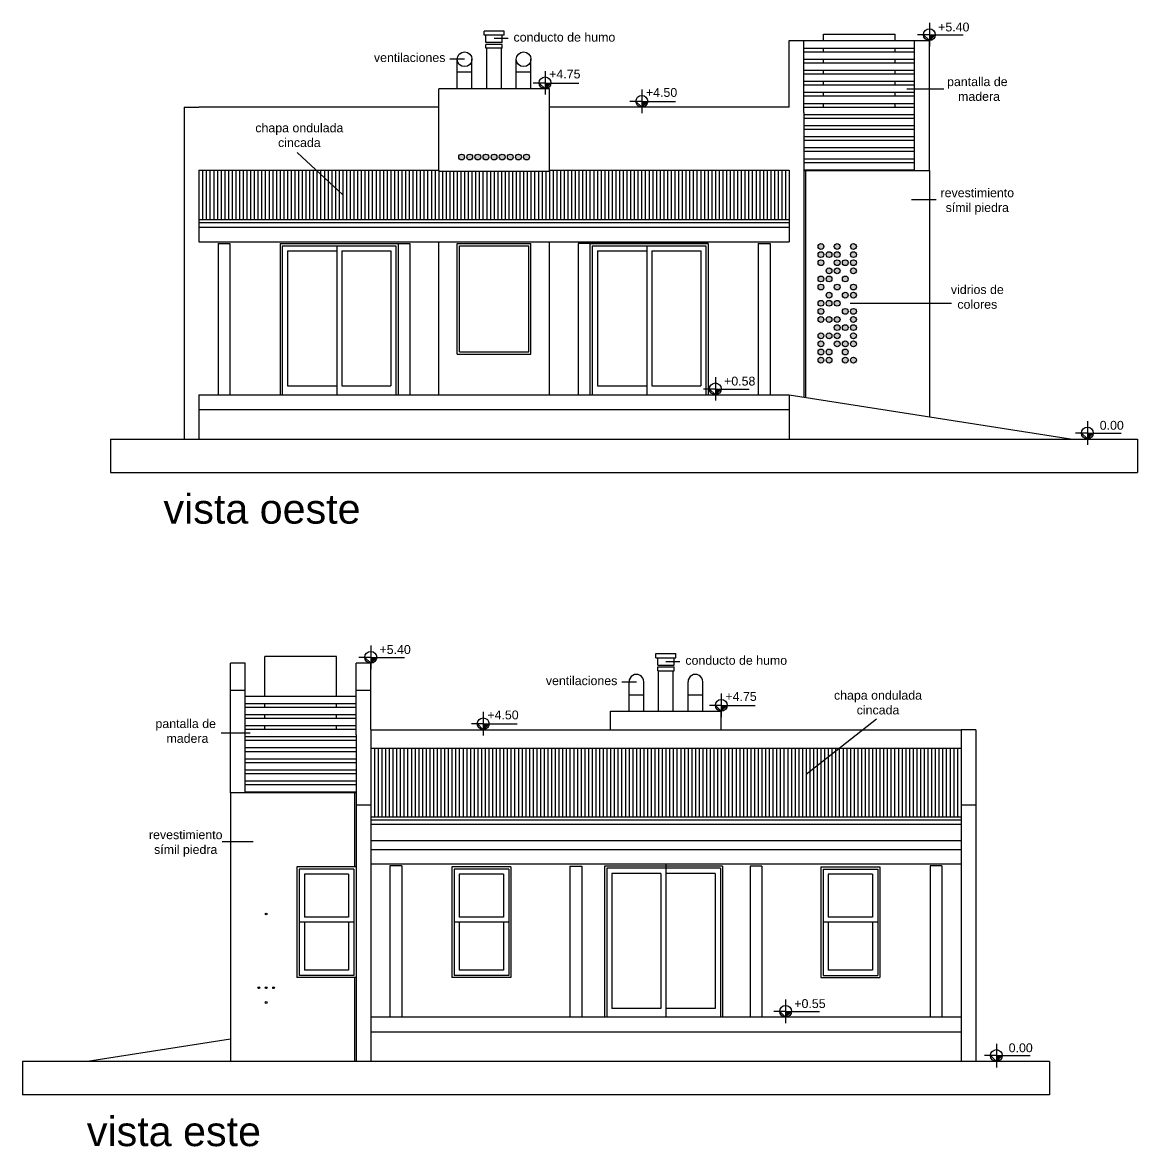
# Model space of a CAD drawing. Header units: millimetres. Extents: x 0 to 6982707, y 6395274 to 12792127.
# Drawn here: x 3491426.3 to 3491441.41, y 6396027.73 to 6396042.96 of the extents above; entities that cross this region are included whole.
import ezdxf

# ---------------------------------------------------------------- set-up
doc = ezdxf.new("R2010")
doc.units = ezdxf.units.MM
doc.header["$LTSCALE"] = 0.01
doc.linetypes.add('DASHED', pattern=[19.05, 12.7, -6.35])
for name, color, linetype in [('auxiliar', 1, 'Continuous'), ('loteo', 4, 'Continuous'), ('mamposteria', 3, 'Continuous')]:
    doc.layers.add(name, color=color, linetype=linetype)
doc.styles.add('ARIAL', font='arial.ttf')

msp = doc.modelspace()

# ---------------------------------------------------------------- hatches: boundary and pattern name
at = {"layer": 'loteo', "ltscale": 0.01}
h = msp.add_hatch(color=160, dxfattribs=at)
h.dxf.hatch_style = 1
h.paths.add_polyline_path([(3491432.293, 6396041.14, 1), (3491432.213, 6396041.14, 1)])
h.paths.add_polyline_path([(3491433.173, 6396041.14, -1), (3491433.093, 6396041.14, -1)])
h.paths.add_polyline_path([(3491432.733, 6396041.14, 1), (3491432.653, 6396041.14, 1)])
h.paths.add_polyline_path([(3491437.163, 6396039.928, 1), (3491437.083, 6396039.928, 1)])
h.paths.add_polyline_path([(3491437.383, 6396039.818, -1), (3491437.303, 6396039.818, -1)])
h.paths.add_polyline_path([(3491437.493, 6396039.708, 1), (3491437.413, 6396039.708, 1)])
h.paths.add_polyline_path([(3491437.273, 6396039.598, 1), (3491437.193, 6396039.598, 1)])
h.paths.add_polyline_path([(3491437.493, 6396039.488, 1), (3491437.413, 6396039.488, 1)])
h.paths.add_polyline_path([(3491437.163, 6396039.378, 1), (3491437.083, 6396039.378, 1)])
h.paths.add_polyline_path([(3491437.603, 6396039.268, 1), (3491437.523, 6396039.268, 1)])
h.paths.add_polyline_path([(3491437.383, 6396039.158, 1), (3491437.303, 6396039.158, 1)])
h.paths.add_polyline_path([(3491437.603, 6396039.048, 1), (3491437.523, 6396039.048, 1)])
h.paths.add_polyline_path([(3491437.163, 6396038.938, 1), (3491437.083, 6396038.938, 1)])
h.paths.add_polyline_path([(3491437.383, 6396038.938, 1), (3491437.303, 6396038.938, 1)])
h.paths.add_polyline_path([(3491437.603, 6396038.828, 1), (3491437.523, 6396038.828, 1)])
h.paths.add_polyline_path([(3491437.383, 6396038.718, 1), (3491437.303, 6396038.718, 1)])
h.paths.add_polyline_path([(3491437.163, 6396038.608, 1), (3491437.083, 6396038.608, 1)])
h.paths.add_polyline_path([(3491437.493, 6396038.498, 1), (3491437.413, 6396038.498, 1)])
h.paths.add_polyline_path([(3491437.273, 6396038.388, 1), (3491437.193, 6396038.388, 1)])
h = msp.add_hatch(color=92, dxfattribs=at)
h.dxf.hatch_style = 1
h.paths.add_polyline_path([(3491432.403, 6396041.14, 1), (3491432.323, 6396041.14, 1)])
h.paths.add_polyline_path([(3491432.543, 6396041.14, 1), (3491432.623, 6396041.14, 1)])
h.paths.add_polyline_path([(3491432.843, 6396041.14, 1), (3491432.763, 6396041.14, 1)])
h.paths.add_polyline_path([(3491432.983, 6396041.14, 1), (3491433.063, 6396041.14, 1)])
h.paths.add_polyline_path([(3491437.523, 6396039.928, 1), (3491437.603, 6396039.928, 1)])
h.paths.add_polyline_path([(3491437.193, 6396039.818, 1), (3491437.273, 6396039.818, 1)])
h.paths.add_polyline_path([(3491437.163, 6396039.708, 1), (3491437.083, 6396039.708, 1)])
h.paths.add_polyline_path([(3491437.303, 6396039.598, 1), (3491437.383, 6396039.598, 1)])
h.paths.add_polyline_path([(3491437.083, 6396039.488, 1), (3491437.163, 6396039.488, 1)])
h.paths.add_polyline_path([(3491437.303, 6396039.378, 1), (3491437.383, 6396039.378, 1)])
h.paths.add_polyline_path([(3491437.193, 6396039.268, 1), (3491437.273, 6396039.268, 1)])
h.paths.add_polyline_path([(3491437.193, 6396039.158, 1), (3491437.273, 6396039.158, 1)])
h.paths.add_polyline_path([(3491437.083, 6396039.048, 1), (3491437.163, 6396039.048, 1)])
h.paths.add_polyline_path([(3491437.523, 6396038.938, 1), (3491437.603, 6396038.938, 1)])
h.paths.add_polyline_path([(3491437.413, 6396038.828, 1), (3491437.493, 6396038.828, 1)])
h.paths.add_polyline_path([(3491437.273, 6396038.718, 1), (3491437.193, 6396038.718, 1)])
h.paths.add_polyline_path([(3491437.413, 6396038.608, 1), (3491437.493, 6396038.608, 1)])
h.paths.add_polyline_path([(3491437.273, 6396038.498, 1), (3491437.193, 6396038.498, 1)])
h.paths.add_polyline_path([(3491437.603, 6396038.388, 1), (3491437.523, 6396038.388, 1)])
h.paths.add_polyline_path([(3491437.163, 6396038.388, 1), (3491437.083, 6396038.388, 1)])
h = msp.add_hatch(color=42, dxfattribs=at)
h.dxf.hatch_style = 1
h.paths.add_polyline_path([(3491432.513, 6396041.14, 1), (3491432.433, 6396041.14, 1)])
h.paths.add_polyline_path([(3491432.953, 6396041.14, 1), (3491432.873, 6396041.14, 1)])
h.paths.add_polyline_path([(3491437.383, 6396039.928, 1), (3491437.303, 6396039.928, 1)])
h.paths.add_polyline_path([(3491437.163, 6396039.818, 1), (3491437.083, 6396039.818, 1)])
h.paths.add_polyline_path([(3491437.603, 6396039.818, 1), (3491437.523, 6396039.818, 1)])
h.paths.add_polyline_path([(3491437.603, 6396039.708, -1), (3491437.523, 6396039.708, -1)])
h.paths.add_polyline_path([(3491437.603, 6396039.598, -1), (3491437.523, 6396039.598, -1)])
h.paths.add_polyline_path([(3491437.383, 6396039.708, 1), (3491437.303, 6396039.708, 1)])
h.paths.add_polyline_path([(3491437.273, 6396039.488, 1), (3491437.193, 6396039.488, 1)])
h.paths.add_polyline_path([(3491437.603, 6396039.378, 1), (3491437.523, 6396039.378, 1)])
h.paths.add_polyline_path([(3491437.493, 6396039.268, 1), (3491437.413, 6396039.268, 1)])
h.paths.add_polyline_path([(3491437.163, 6396039.158, 1), (3491437.083, 6396039.158, 1)])
h.paths.add_polyline_path([(3491437.493, 6396039.048, 1), (3491437.413, 6396039.048, 1)])
h.paths.add_polyline_path([(3491437.273, 6396038.938, 1), (3491437.193, 6396038.938, 1)])
h.paths.add_polyline_path([(3491437.383, 6396038.828, 1), (3491437.303, 6396038.828, 1)])
h.paths.add_polyline_path([(3491437.163, 6396038.718, 1), (3491437.083, 6396038.718, 1)])
h.paths.add_polyline_path([(3491437.603, 6396038.718, 1), (3491437.523, 6396038.718, 1)])
h.paths.add_polyline_path([(3491437.603, 6396038.608, 1), (3491437.523, 6396038.608, 1)])
h.paths.add_polyline_path([(3491437.383, 6396038.608, 1), (3491437.303, 6396038.608, 1)])
h.paths.add_polyline_path([(3491437.163, 6396038.498, 1), (3491437.083, 6396038.498, 1)])
h.paths.add_polyline_path([(3491437.493, 6396038.388, 1), (3491437.413, 6396038.388, 1)])
at = {"layer": 'mamposteria', "ltscale": 0.03}
h = msp.add_hatch(color=251, dxfattribs=at)
h.dxf.hatch_style = 1
h.paths.add_polyline_path([(3491438.673, 6396042.796), (3491438.593, 6396042.796), (3491438.593, 6396042.718)])
h = msp.add_hatch(color=251, dxfattribs=at)
h.dxf.hatch_style = 1
h.paths.add_polyline_path([(3491433.464, 6396042.144), (3491433.384, 6396042.144), (3491433.384, 6396042.066)])
h = msp.add_hatch(color=251, dxfattribs=at)
h.dxf.hatch_style = 1
h.paths.add_polyline_path([(3491434.775, 6396041.894), (3491434.695, 6396041.894), (3491434.695, 6396041.816)])
h = msp.add_hatch(color=251, dxfattribs=at)
h.dxf.hatch_style = 1
h.paths.add_polyline_path([(3491435.772, 6396037.996), (3491435.692, 6396037.996), (3491435.692, 6396037.918)])
h = msp.add_hatch(color=251, dxfattribs=at)
h.dxf.hatch_style = 1
h.paths.add_polyline_path([(3491440.814, 6396037.398), (3491440.734, 6396037.398), (3491440.734, 6396037.319)])
h = msp.add_hatch(color=251, dxfattribs=at)
h.dxf.hatch_style = 1
h.paths.add_polyline_path([(3491431.022, 6396034.358), (3491431.022, 6396034.28), (3491431.102, 6396034.358)])
h = msp.add_hatch(color=251, dxfattribs=at)
h.dxf.hatch_style = 1
h.paths.add_polyline_path([(3491435.772, 6396033.706), (3491435.772, 6396033.628), (3491435.852, 6396033.706)])
h = msp.add_hatch(color=251, dxfattribs=at)
h.dxf.hatch_style = 1
h.paths.add_polyline_path([(3491432.546, 6396033.456), (3491432.546, 6396033.378), (3491432.626, 6396033.456)])
h = msp.add_hatch(color=251, dxfattribs=at)
h.dxf.hatch_style = 1
h.paths.add_polyline_path([(3491436.644, 6396029.558), (3491436.644, 6396029.48), (3491436.724, 6396029.558)])
h = msp.add_hatch(color=251, dxfattribs=at)
h.dxf.hatch_style = 1
h.paths.add_polyline_path([(3491439.5, 6396028.96), (3491439.5, 6396028.881), (3491439.58, 6396028.96)])

# ---------------------------------------------------------------- linework, layer by layer
at = {"layer": 'auxiliar', "linetype": 'DASHED'}
for p, q in [((3491436.893, 6396042.018), (3491438.393, 6396042.018)), ((3491430.822, 6396033.58), (3491429.322, 6396033.58))]:
    msp.add_line(p, q, dxfattribs=at)
at = {"layer": 'loteo', "ltscale": 0.01}
for p, q in [((3491432.828, 6396042.847), (3491432.558, 6396042.847)), ((3491432.558, 6396042.791), (3491432.558, 6396042.847)), ((3491432.828, 6396042.791), (3491432.558, 6396042.791)), ((3491432.803, 6396042.791), (3491432.583, 6396042.791)), ((3491432.583, 6396042.691), (3491432.583, 6396042.791)), ((3491432.803, 6396042.691), (3491432.803, 6396042.791)), ((3491432.828, 6396042.791), (3491432.828, 6396042.847)), ((3491437.158, 6396042.808), (3491438.128, 6396042.808)), ((3491437.158, 6396042.718), (3491437.158, 6396042.808)), ((3491438.128, 6396042.718), (3491438.128, 6396042.808)), ((3491432.803, 6396042.691), (3491432.583, 6396042.691)), ((3491432.803, 6396042.666), (3491432.583, 6396042.666)), ((3491432.583, 6396042.616), (3491432.583, 6396042.666)), ((3491432.803, 6396042.616), (3491432.803, 6396042.666)), ((3491436.693, 6396041.816), (3491436.693, 6396042.718)), ((3491436.693, 6396042.718), (3491436.893, 6396042.718)), ((3491436.893, 6396041.746), (3491436.893, 6396042.718)), ((3491436.893, 6396041.746), (3491436.893, 6396042.718)), ((3491436.893, 6396042.718), (3491438.393, 6396042.718)), ((3491436.893, 6396042.718), (3491438.393, 6396042.718)), ((3491438.393, 6396040.958), (3491438.393, 6396042.718)), ((3491438.393, 6396042.718), (3491438.593, 6396042.718)), ((3491438.593, 6396040.958), (3491438.593, 6396042.718)), ((3491432.803, 6396042.616), (3491432.583, 6396042.616)), ((3491432.593, 6396042.066), (3491432.593, 6396042.616)), ((3491432.793, 6396042.066), (3491432.793, 6396042.616)), ((3491432.793, 6396042.066), (3491432.793, 6396042.616)), ((3491436.893, 6396042.618), (3491438.393, 6396042.618)), ((3491436.893, 6396042.618), (3491438.393, 6396042.618)), ((3491436.893, 6396042.568), (3491438.393, 6396042.568)), ((3491436.893, 6396042.568), (3491438.393, 6396042.568)), ((3491437.158, 6396042.568), (3491437.158, 6396042.618)), ((3491438.128, 6396042.568), (3491438.128, 6396042.618)), ((3491432.193, 6396042.066), (3491432.193, 6396042.466)), ((3491432.393, 6396042.066), (3491432.393, 6396042.466)), ((3491432.993, 6396042.066), (3491432.993, 6396042.466)), ((3491433.193, 6396042.066), (3491433.193, 6396042.466)), ((3491436.893, 6396042.468), (3491438.393, 6396042.468)), ((3491436.893, 6396042.468), (3491438.393, 6396042.468)), ((3491436.893, 6396042.418), (3491438.393, 6396042.418)), ((3491436.893, 6396042.418), (3491438.393, 6396042.418)), ((3491437.158, 6396042.418), (3491437.158, 6396042.468)), ((3491438.128, 6396042.418), (3491438.128, 6396042.468)), ((3491432.393, 6396042.29), (3491432.193, 6396042.29)), ((3491433.193, 6396042.29), (3491432.993, 6396042.29)), ((3491436.893, 6396042.318), (3491438.393, 6396042.318)), ((3491436.893, 6396042.318), (3491438.393, 6396042.318)), ((3491436.893, 6396042.268), (3491438.393, 6396042.268)), ((3491436.893, 6396042.268), (3491438.393, 6396042.268)), ((3491437.158, 6396042.268), (3491437.158, 6396042.318)), ((3491438.128, 6396042.268), (3491438.128, 6396042.318)), ((3491433.443, 6396042.066), (3491431.943, 6396042.066)), ((3491431.943, 6396040.947), (3491431.943, 6396042.066)), ((3491433.443, 6396040.947), (3491433.443, 6396042.066)), ((3491436.893, 6396042.168), (3491438.393, 6396042.168)), ((3491436.893, 6396042.118), (3491438.393, 6396042.118)), ((3491436.893, 6396042.118), (3491438.393, 6396042.118)), ((3491437.158, 6396042.118), (3491437.158, 6396042.168)), ((3491438.128, 6396042.118), (3491438.128, 6396042.168)), ((3491436.893, 6396042.018), (3491438.393, 6396042.018)), ((3491436.893, 6396041.968), (3491438.393, 6396041.968)), ((3491436.893, 6396041.968), (3491438.393, 6396041.968)), ((3491436.893, 6396041.868), (3491438.393, 6396041.868)), ((3491437.158, 6396041.968), (3491437.158, 6396042.018)), ((3491437.158, 6396041.818), (3491437.158, 6396041.868)), ((3491438.128, 6396041.968), (3491438.128, 6396042.018)), ((3491438.128, 6396041.818), (3491438.128, 6396041.868)), ((3491428.493, 6396041.816), (3491428.493, 6396037.318)), ((3491428.493, 6396041.816), (3491428.693, 6396041.816)), ((3491431.943, 6396041.816), (3491428.693, 6396041.816)), ((3491436.693, 6396041.816), (3491433.443, 6396041.816)), ((3491436.893, 6396041.818), (3491438.393, 6396041.818)), ((3491436.893, 6396041.818), (3491438.393, 6396041.818)), ((3491436.893, 6396041.746), (3491436.893, 6396037.884)), ((3491436.893, 6396041.718), (3491438.393, 6396041.718)), ((3491436.893, 6396041.668), (3491438.393, 6396041.668)), ((3491436.893, 6396041.668), (3491438.393, 6396041.668)), ((3491436.893, 6396041.568), (3491438.393, 6396041.568)), ((3491436.893, 6396041.518), (3491438.393, 6396041.518)), ((3491436.893, 6396041.518), (3491438.393, 6396041.518)), ((3491436.893, 6396041.418), (3491438.393, 6396041.418)), ((3491436.893, 6396041.368), (3491438.393, 6396041.368)), ((3491436.893, 6396041.368), (3491438.393, 6396041.368)), ((3491436.893, 6396041.268), (3491438.393, 6396041.268)), ((3491436.893, 6396041.218), (3491438.393, 6396041.218)), ((3491436.893, 6396041.218), (3491438.393, 6396041.218)), ((3491436.893, 6396041.118), (3491438.393, 6396041.118)), ((3491428.693, 6396040.961), (3491428.693, 6396039.992)), ((3491428.693, 6396040.961), (3491431.943, 6396040.961)), ((3491428.743, 6396040.961), (3491428.743, 6396040.292)), ((3491428.793, 6396040.961), (3491428.793, 6396040.292)), ((3491428.843, 6396040.961), (3491428.843, 6396040.292)), ((3491428.893, 6396040.961), (3491428.893, 6396040.292)), ((3491428.943, 6396040.961), (3491428.943, 6396040.292)), ((3491428.993, 6396040.961), (3491428.993, 6396040.292)), ((3491429.043, 6396040.961), (3491429.043, 6396040.292)), ((3491429.093, 6396040.961), (3491429.093, 6396040.292)), ((3491429.143, 6396040.961), (3491429.143, 6396040.292)), ((3491429.193, 6396040.961), (3491429.193, 6396040.292)), ((3491429.243, 6396040.961), (3491429.243, 6396040.292)), ((3491429.293, 6396040.961), (3491429.293, 6396040.292)), ((3491429.343, 6396040.961), (3491429.343, 6396040.292)), ((3491429.393, 6396040.961), (3491429.393, 6396040.292)), ((3491429.443, 6396040.961), (3491429.443, 6396040.292)), ((3491429.493, 6396040.961), (3491429.493, 6396040.292)), ((3491429.543, 6396040.961), (3491429.543, 6396040.292)), ((3491429.593, 6396040.961), (3491429.593, 6396040.292)), ((3491429.643, 6396040.961), (3491429.643, 6396040.292)), ((3491429.693, 6396040.961), (3491429.693, 6396040.292)), ((3491429.743, 6396040.961), (3491429.743, 6396040.292)), ((3491429.793, 6396040.961), (3491429.793, 6396040.292)), ((3491429.843, 6396040.961), (3491429.843, 6396040.292)), ((3491429.893, 6396040.961), (3491429.893, 6396040.292)), ((3491429.943, 6396040.961), (3491429.943, 6396040.292)), ((3491429.993, 6396040.961), (3491429.993, 6396040.292)), ((3491430.043, 6396040.961), (3491430.043, 6396040.292)), ((3491430.093, 6396040.961), (3491430.093, 6396040.292)), ((3491430.143, 6396040.961), (3491430.143, 6396040.292)), ((3491430.193, 6396040.961), (3491430.193, 6396040.292)), ((3491430.243, 6396040.961), (3491430.243, 6396040.292)), ((3491430.293, 6396040.961), (3491430.293, 6396040.292)), ((3491430.343, 6396040.961), (3491430.343, 6396040.292)), ((3491430.393, 6396040.961), (3491430.393, 6396040.292)), ((3491430.443, 6396040.961), (3491430.443, 6396040.292)), ((3491430.493, 6396040.961), (3491430.493, 6396040.292)), ((3491430.543, 6396040.961), (3491430.543, 6396040.292)), ((3491430.593, 6396040.961), (3491430.593, 6396040.292)), ((3491430.643, 6396040.961), (3491430.643, 6396040.292)), ((3491430.693, 6396040.961), (3491430.693, 6396040.292)), ((3491430.743, 6396040.961), (3491430.743, 6396040.292)), ((3491430.793, 6396040.961), (3491430.793, 6396040.292)), ((3491430.843, 6396040.961), (3491430.843, 6396040.292)), ((3491430.893, 6396040.961), (3491430.893, 6396040.292)), ((3491430.943, 6396040.961), (3491430.943, 6396040.292)), ((3491430.993, 6396040.961), (3491430.993, 6396040.292)), ((3491431.043, 6396040.961), (3491431.043, 6396040.292)), ((3491431.093, 6396040.961), (3491431.093, 6396040.292)), ((3491431.143, 6396040.961), (3491431.143, 6396040.292)), ((3491431.193, 6396040.961), (3491431.193, 6396040.292)), ((3491431.243, 6396040.961), (3491431.243, 6396040.292)), ((3491431.293, 6396040.961), (3491431.293, 6396040.292)), ((3491431.343, 6396040.961), (3491431.343, 6396040.292)), ((3491431.393, 6396040.961), (3491431.393, 6396040.292)), ((3491431.443, 6396040.961), (3491431.443, 6396040.292)), ((3491431.493, 6396040.961), (3491431.493, 6396040.292)), ((3491431.543, 6396040.961), (3491431.543, 6396040.292)), ((3491431.593, 6396040.961), (3491431.593, 6396040.292)), ((3491431.643, 6396040.961), (3491431.643, 6396040.292)), ((3491431.693, 6396040.961), (3491431.693, 6396040.292)), ((3491431.743, 6396040.961), (3491431.743, 6396040.292)), ((3491431.793, 6396040.961), (3491431.793, 6396040.292)), ((3491431.843, 6396040.961), (3491431.843, 6396040.292)), ((3491431.893, 6396040.961), (3491431.893, 6396040.292)), ((3491431.943, 6396040.961), (3491431.943, 6396040.292)), ((3491433.443, 6396040.961), (3491436.693, 6396040.961)), ((3491433.443, 6396040.961), (3491433.443, 6396040.292)), ((3491433.493, 6396040.961), (3491433.493, 6396040.292)), ((3491433.543, 6396040.961), (3491433.543, 6396040.292)), ((3491433.593, 6396040.961), (3491433.593, 6396040.292)), ((3491433.643, 6396040.961), (3491433.643, 6396040.292)), ((3491433.693, 6396040.961), (3491433.693, 6396040.292)), ((3491433.743, 6396040.961), (3491433.743, 6396040.292)), ((3491433.793, 6396040.961), (3491433.793, 6396040.292)), ((3491433.843, 6396040.961), (3491433.843, 6396040.292)), ((3491433.893, 6396040.961), (3491433.893, 6396040.292)), ((3491433.943, 6396040.961), (3491433.943, 6396040.292)), ((3491433.993, 6396040.961), (3491433.993, 6396040.292)), ((3491434.043, 6396040.961), (3491434.043, 6396040.292)), ((3491434.093, 6396040.961), (3491434.093, 6396040.292)), ((3491434.143, 6396040.961), (3491434.143, 6396040.292)), ((3491434.193, 6396040.961), (3491434.193, 6396040.292)), ((3491434.243, 6396040.961), (3491434.243, 6396040.292)), ((3491434.293, 6396040.961), (3491434.293, 6396040.292)), ((3491434.343, 6396040.961), (3491434.343, 6396040.292)), ((3491434.393, 6396040.961), (3491434.393, 6396040.292)), ((3491434.443, 6396040.961), (3491434.443, 6396040.292)), ((3491434.493, 6396040.961), (3491434.493, 6396040.292)), ((3491434.543, 6396040.961), (3491434.543, 6396040.292)), ((3491434.593, 6396040.961), (3491434.593, 6396040.292)), ((3491434.643, 6396040.961), (3491434.643, 6396040.292)), ((3491434.693, 6396040.961), (3491434.693, 6396040.292)), ((3491434.743, 6396040.961), (3491434.743, 6396040.292)), ((3491434.793, 6396040.961), (3491434.793, 6396040.292)), ((3491434.843, 6396040.961), (3491434.843, 6396040.292)), ((3491434.893, 6396040.961), (3491434.893, 6396040.292)), ((3491434.943, 6396040.961), (3491434.943, 6396040.292)), ((3491434.993, 6396040.961), (3491434.993, 6396040.292)), ((3491435.043, 6396040.961), (3491435.043, 6396040.292)), ((3491435.093, 6396040.961), (3491435.093, 6396040.292)), ((3491435.143, 6396040.961), (3491435.143, 6396040.292)), ((3491435.193, 6396040.961), (3491435.193, 6396040.292)), ((3491435.243, 6396040.961), (3491435.243, 6396040.292)), ((3491435.293, 6396040.961), (3491435.293, 6396040.292)), ((3491435.343, 6396040.961), (3491435.343, 6396040.292)), ((3491435.393, 6396040.961), (3491435.393, 6396040.292)), ((3491435.443, 6396040.961), (3491435.443, 6396040.292)), ((3491435.493, 6396040.961), (3491435.493, 6396040.292)), ((3491435.543, 6396040.961), (3491435.543, 6396040.292)), ((3491435.593, 6396040.961), (3491435.593, 6396040.292)), ((3491435.643, 6396040.961), (3491435.643, 6396040.292)), ((3491435.693, 6396040.961), (3491435.693, 6396040.292)), ((3491435.743, 6396040.961), (3491435.743, 6396040.292)), ((3491435.793, 6396040.961), (3491435.793, 6396040.292)), ((3491435.843, 6396040.961), (3491435.843, 6396040.292)), ((3491435.893, 6396040.961), (3491435.893, 6396040.292)), ((3491435.943, 6396040.961), (3491435.943, 6396040.292)), ((3491435.993, 6396040.961), (3491435.993, 6396040.292)), ((3491436.043, 6396040.961), (3491436.043, 6396040.292)), ((3491436.093, 6396040.961), (3491436.093, 6396040.292)), ((3491436.143, 6396040.961), (3491436.143, 6396040.292)), ((3491436.193, 6396040.961), (3491436.193, 6396040.292)), ((3491436.243, 6396040.961), (3491436.243, 6396040.292)), ((3491436.293, 6396040.961), (3491436.293, 6396040.292)), ((3491436.343, 6396040.961), (3491436.343, 6396040.292)), ((3491436.393, 6396040.961), (3491436.393, 6396040.292)), ((3491436.443, 6396040.961), (3491436.443, 6396040.292)), ((3491436.493, 6396040.961), (3491436.493, 6396040.292)), ((3491436.543, 6396040.961), (3491436.543, 6396040.292)), ((3491436.593, 6396040.961), (3491436.593, 6396040.292)), ((3491436.643, 6396040.961), (3491436.643, 6396040.292)), ((3491436.693, 6396040.961), (3491436.693, 6396039.992)), ((3491436.693, 6396040.961), (3491436.693, 6396040.292)), ((3491436.893, 6396041.068), (3491438.393, 6396041.068)), ((3491436.893, 6396041.068), (3491438.393, 6396041.068)), ((3491436.893, 6396040.968), (3491438.393, 6396040.968)), ((3491436.893, 6396040.958), (3491438.593, 6396040.958)), ((3491436.913, 6396040.968), (3491436.913, 6396037.884)), ((3491438.593, 6396040.958), (3491438.593, 6396037.621)), ((3491431.943, 6396040.947), (3491433.443, 6396040.947)), ((3491431.993, 6396040.947), (3491431.993, 6396040.292)), ((3491432.043, 6396040.947), (3491432.043, 6396040.292)), ((3491432.093, 6396040.947), (3491432.093, 6396040.292)), ((3491432.143, 6396040.947), (3491432.143, 6396040.292)), ((3491432.193, 6396040.947), (3491432.193, 6396040.292)), ((3491432.243, 6396040.947), (3491432.243, 6396040.292)), ((3491432.293, 6396040.947), (3491432.293, 6396040.292)), ((3491432.343, 6396040.947), (3491432.343, 6396040.292)), ((3491432.393, 6396040.947), (3491432.393, 6396040.292)), ((3491432.443, 6396040.947), (3491432.443, 6396040.292)), ((3491432.493, 6396040.947), (3491432.493, 6396040.292)), ((3491432.543, 6396040.947), (3491432.543, 6396040.292)), ((3491432.593, 6396040.947), (3491432.593, 6396040.292)), ((3491432.643, 6396040.947), (3491432.643, 6396040.292)), ((3491432.693, 6396040.947), (3491432.693, 6396040.292)), ((3491432.743, 6396040.947), (3491432.743, 6396040.292)), ((3491432.793, 6396040.947), (3491432.793, 6396040.292)), ((3491432.843, 6396040.947), (3491432.843, 6396040.292)), ((3491432.893, 6396040.947), (3491432.893, 6396040.292)), ((3491432.943, 6396040.947), (3491432.943, 6396040.292)), ((3491432.993, 6396040.947), (3491432.993, 6396040.292)), ((3491433.043, 6396040.947), (3491433.043, 6396040.292)), ((3491433.093, 6396040.947), (3491433.093, 6396040.292)), ((3491433.143, 6396040.947), (3491433.143, 6396040.292)), ((3491433.193, 6396040.947), (3491433.193, 6396040.292)), ((3491433.243, 6396040.947), (3491433.243, 6396040.292)), ((3491433.293, 6396040.947), (3491433.293, 6396040.292)), ((3491433.343, 6396040.947), (3491433.343, 6396040.292)), ((3491433.393, 6396040.947), (3491433.393, 6396040.292)), ((3491428.693, 6396040.292), (3491436.693, 6396040.292)), ((3491428.693, 6396040.252), (3491436.693, 6396040.252)), ((3491428.693, 6396040.192), (3491436.693, 6396040.192)), ((3491428.693, 6396039.992), (3491436.693, 6396039.992)), ((3491428.953, 6396039.969), (3491428.953, 6396037.918)), ((3491428.953, 6396039.969), (3491429.113, 6396039.969)), ((3491429.113, 6396039.969), (3491429.113, 6396037.918)), ((3491429.793, 6396039.968), (3491429.793, 6396037.918)), ((3491429.793, 6396039.968), (3491431.393, 6396039.968)), ((3491429.823, 6396039.938), (3491429.823, 6396037.918)), ((3491429.823, 6396039.938), (3491431.363, 6396039.938)), ((3491430.562, 6396039.938), (3491430.562, 6396037.918)), ((3491431.363, 6396039.938), (3491431.363, 6396037.918)), ((3491431.393, 6396039.968), (3491431.393, 6396037.918)), ((3491431.393, 6396039.968), (3491431.393, 6396037.918)), ((3491431.393, 6396039.968), (3491431.553, 6396039.968)), ((3491431.553, 6396039.968), (3491431.553, 6396037.918)), ((3491431.943, 6396037.918), (3491431.943, 6396039.992)), ((3491432.193, 6396038.468), (3491432.193, 6396039.968)), ((3491432.193, 6396039.968), (3491433.193, 6396039.968)), ((3491432.223, 6396038.498), (3491432.223, 6396039.938)), ((3491432.223, 6396039.938), (3491433.163, 6396039.938)), ((3491433.163, 6396038.498), (3491433.163, 6396039.938)), ((3491433.193, 6396038.468), (3491433.193, 6396039.968)), ((3491433.443, 6396037.918), (3491433.443, 6396039.992)), ((3491433.833, 6396039.968), (3491433.833, 6396037.918)), ((3491433.993, 6396039.968), (3491433.833, 6396039.968)), ((3491433.993, 6396039.968), (3491433.993, 6396037.918)), ((3491433.993, 6396039.968), (3491433.993, 6396037.918)), ((3491435.593, 6396039.968), (3491433.993, 6396039.968)), ((3491433.993, 6396039.968), (3491433.993, 6396037.918)), ((3491433.993, 6396039.968), (3491435.593, 6396039.968)), ((3491434.023, 6396039.938), (3491434.023, 6396037.918)), ((3491434.023, 6396039.938), (3491435.563, 6396039.938)), ((3491434.762, 6396039.938), (3491434.762, 6396037.918)), ((3491435.563, 6396039.938), (3491435.563, 6396037.918)), ((3491435.593, 6396039.968), (3491435.593, 6396037.918)), ((3491435.593, 6396039.968), (3491435.593, 6396037.918)), ((3491435.593, 6396039.968), (3491435.593, 6396037.918)), ((3491436.273, 6396039.969), (3491436.273, 6396037.918)), ((3491436.273, 6396039.969), (3491436.433, 6396039.969)), ((3491436.433, 6396039.969), (3491436.433, 6396037.918)), ((3491429.893, 6396039.868), (3491429.893, 6396038.038)), ((3491429.893, 6396039.868), (3491430.562, 6396039.868)), ((3491430.632, 6396039.868), (3491431.293, 6396039.868)), ((3491430.632, 6396039.868), (3491430.632, 6396038.038)), ((3491431.293, 6396039.868), (3491431.293, 6396038.038)), ((3491434.093, 6396039.868), (3491434.093, 6396038.038)), ((3491434.093, 6396039.868), (3491434.762, 6396039.868)), ((3491434.832, 6396039.868), (3491435.493, 6396039.868)), ((3491434.832, 6396039.868), (3491434.832, 6396038.038)), ((3491435.493, 6396039.868), (3491435.493, 6396038.038)), ((3491432.193, 6396038.468), (3491433.193, 6396038.468)), ((3491432.223, 6396038.498), (3491433.163, 6396038.498)), ((3491428.693, 6396037.918), (3491428.693, 6396037.318)), ((3491428.693, 6396037.918), (3491436.693, 6396037.918)), ((3491429.893, 6396038.038), (3491430.562, 6396038.038)), ((3491430.632, 6396038.038), (3491431.293, 6396038.038)), ((3491434.093, 6396038.038), (3491434.762, 6396038.038)), ((3491434.832, 6396038.038), (3491435.493, 6396038.038)), ((3491436.693, 6396037.918), (3491436.693, 6396037.318)), ((3491436.693, 6396037.918), (3491440.533, 6396037.318)), ((3491428.693, 6396037.718), (3491436.693, 6396037.718)), ((3491436.693, 6396037.318), (3491440.293, 6396037.318)), ((3491434.887, 6396034.409), (3491435.157, 6396034.409)), ((3491434.887, 6396034.353), (3491434.887, 6396034.409)), ((3491435.157, 6396034.353), (3491435.157, 6396034.409)), ((3491429.122, 6396032.52), (3491429.122, 6396034.28)), ((3491429.322, 6396034.28), (3491429.122, 6396034.28)), ((3491429.322, 6396032.52), (3491429.322, 6396034.28)), ((3491430.557, 6396034.37), (3491429.587, 6396034.37)), ((3491429.587, 6396033.83), (3491429.587, 6396034.37)), ((3491430.557, 6396033.83), (3491430.557, 6396034.37)), ((3491430.822, 6396033.308), (3491430.822, 6396034.28)), ((3491430.822, 6396033.308), (3491430.822, 6396034.28)), ((3491431.022, 6396034.28), (3491430.822, 6396034.28)), ((3491431.022, 6396033.378), (3491431.022, 6396034.28)), ((3491434.887, 6396034.353), (3491435.157, 6396034.353)), ((3491434.912, 6396034.353), (3491435.132, 6396034.353)), ((3491434.912, 6396034.253), (3491434.912, 6396034.353)), ((3491434.912, 6396034.253), (3491435.132, 6396034.253)), ((3491435.132, 6396034.253), (3491435.132, 6396034.353)), ((3491434.912, 6396034.228), (3491435.132, 6396034.228)), ((3491434.912, 6396034.178), (3491434.912, 6396034.228)), ((3491434.912, 6396034.178), (3491435.132, 6396034.178)), ((3491434.922, 6396033.628), (3491434.922, 6396034.178)), ((3491434.922, 6396033.628), (3491434.922, 6396034.178)), ((3491435.122, 6396033.628), (3491435.122, 6396034.178)), ((3491435.132, 6396034.178), (3491435.132, 6396034.228)), ((3491434.522, 6396033.628), (3491434.522, 6396034.028)), ((3491434.722, 6396033.628), (3491434.722, 6396034.028)), ((3491435.322, 6396033.628), (3491435.322, 6396034.028)), ((3491435.522, 6396033.628), (3491435.522, 6396034.028)), ((3491429.122, 6396033.914), (3491429.322, 6396033.914)), ((3491430.822, 6396033.83), (3491429.322, 6396033.83)), ((3491430.822, 6396033.83), (3491429.322, 6396033.83)), ((3491430.822, 6396033.914), (3491431.022, 6396033.914)), ((3491434.522, 6396033.852), (3491434.722, 6396033.852)), ((3491435.322, 6396033.852), (3491435.522, 6396033.852)), ((3491430.822, 6396033.73), (3491429.322, 6396033.73)), ((3491430.822, 6396033.68), (3491429.322, 6396033.68)), ((3491430.822, 6396033.68), (3491429.322, 6396033.68)), ((3491429.587, 6396033.68), (3491429.587, 6396033.73)), ((3491430.557, 6396033.68), (3491430.557, 6396033.73)), ((3491430.822, 6396033.58), (3491429.322, 6396033.58)), ((3491430.822, 6396033.53), (3491429.322, 6396033.53)), ((3491430.822, 6396033.53), (3491429.322, 6396033.53)), ((3491430.557, 6396033.58), (3491429.587, 6396033.58)), ((3491429.587, 6396033.53), (3491429.587, 6396033.58)), ((3491430.557, 6396033.53), (3491430.557, 6396033.58)), ((3491434.272, 6396033.628), (3491435.772, 6396033.628)), ((3491434.272, 6396033.378), (3491434.272, 6396033.628)), ((3491435.772, 6396033.378), (3491435.772, 6396033.628)), ((3491430.822, 6396033.43), (3491429.322, 6396033.43)), ((3491430.822, 6396033.38), (3491429.322, 6396033.38)), ((3491430.822, 6396033.38), (3491429.322, 6396033.38)), ((3491429.587, 6396033.38), (3491429.587, 6396033.43)), ((3491430.557, 6396033.38), (3491430.557, 6396033.43)), ((3491431.022, 6396033.378), (3491439.022, 6396033.378)), ((3491431.022, 6396033.378), (3491431.022, 6396029.48)), ((3491439.222, 6396033.378), (3491439.022, 6396033.378)), ((3491439.022, 6396033.378), (3491439.022, 6396028.88)), ((3491439.222, 6396033.378), (3491439.222, 6396028.88)), ((3491430.822, 6396033.28), (3491429.322, 6396033.28)), ((3491430.822, 6396033.23), (3491429.322, 6396033.23)), ((3491430.822, 6396033.23), (3491429.322, 6396033.23)), ((3491430.822, 6396033.308), (3491430.822, 6396028.88)), ((3491430.822, 6396033.13), (3491429.322, 6396033.13)), ((3491430.822, 6396033.08), (3491429.322, 6396033.08)), ((3491430.822, 6396033.08), (3491429.322, 6396033.08)), ((3491431.022, 6396033.128), (3491439.022, 6396033.128)), ((3491431.072, 6396033.128), (3491431.072, 6396032.191)), ((3491431.122, 6396033.128), (3491431.122, 6396032.191)), ((3491431.172, 6396033.128), (3491431.172, 6396032.191)), ((3491431.222, 6396033.128), (3491431.222, 6396032.191)), ((3491431.272, 6396033.128), (3491431.272, 6396032.191)), ((3491431.322, 6396033.128), (3491431.322, 6396032.191)), ((3491431.372, 6396033.128), (3491431.372, 6396032.191)), ((3491431.422, 6396033.128), (3491431.422, 6396032.191)), ((3491431.472, 6396033.128), (3491431.472, 6396032.191)), ((3491431.522, 6396033.128), (3491431.522, 6396032.191)), ((3491431.572, 6396033.128), (3491431.572, 6396032.191)), ((3491431.622, 6396033.128), (3491431.622, 6396032.191)), ((3491431.672, 6396033.128), (3491431.672, 6396032.191)), ((3491431.722, 6396033.128), (3491431.722, 6396032.191)), ((3491431.772, 6396033.128), (3491431.772, 6396032.191)), ((3491431.822, 6396033.128), (3491431.822, 6396032.191)), ((3491431.872, 6396033.128), (3491431.872, 6396032.191)), ((3491431.922, 6396033.128), (3491431.922, 6396032.191)), ((3491431.972, 6396033.128), (3491431.972, 6396032.191)), ((3491432.022, 6396033.128), (3491432.022, 6396032.191)), ((3491432.072, 6396033.128), (3491432.072, 6396032.191)), ((3491432.122, 6396033.128), (3491432.122, 6396032.191)), ((3491432.172, 6396033.128), (3491432.172, 6396032.191)), ((3491432.222, 6396033.128), (3491432.222, 6396032.191)), ((3491432.272, 6396033.128), (3491432.272, 6396032.191)), ((3491432.322, 6396033.128), (3491432.322, 6396032.191)), ((3491432.372, 6396033.128), (3491432.372, 6396032.191)), ((3491432.422, 6396033.128), (3491432.422, 6396032.191)), ((3491432.472, 6396033.128), (3491432.472, 6396032.191)), ((3491432.522, 6396033.128), (3491432.522, 6396032.191)), ((3491432.572, 6396033.128), (3491432.572, 6396032.191)), ((3491432.622, 6396033.128), (3491432.622, 6396032.191)), ((3491432.672, 6396033.128), (3491432.672, 6396032.191)), ((3491432.722, 6396033.128), (3491432.722, 6396032.191)), ((3491432.772, 6396033.128), (3491432.772, 6396032.191)), ((3491432.822, 6396033.128), (3491432.822, 6396032.191)), ((3491432.872, 6396033.128), (3491432.872, 6396032.191)), ((3491432.922, 6396033.128), (3491432.922, 6396032.191)), ((3491432.972, 6396033.128), (3491432.972, 6396032.191)), ((3491433.022, 6396033.128), (3491433.022, 6396032.191)), ((3491433.072, 6396033.128), (3491433.072, 6396032.191)), ((3491433.122, 6396033.128), (3491433.122, 6396032.191)), ((3491433.172, 6396033.128), (3491433.172, 6396032.191)), ((3491433.222, 6396033.128), (3491433.222, 6396032.191)), ((3491433.272, 6396033.128), (3491433.272, 6396032.191)), ((3491433.322, 6396033.128), (3491433.322, 6396032.191)), ((3491433.372, 6396033.128), (3491433.372, 6396032.191)), ((3491433.422, 6396033.128), (3491433.422, 6396032.191)), ((3491433.472, 6396033.128), (3491433.472, 6396032.191)), ((3491433.522, 6396033.128), (3491433.522, 6396032.191)), ((3491433.572, 6396033.128), (3491433.572, 6396032.191)), ((3491433.622, 6396033.128), (3491433.622, 6396032.191)), ((3491433.672, 6396033.128), (3491433.672, 6396032.191)), ((3491433.722, 6396033.128), (3491433.722, 6396032.191)), ((3491433.772, 6396033.128), (3491433.772, 6396032.191)), ((3491433.822, 6396033.128), (3491433.822, 6396032.191)), ((3491433.872, 6396033.128), (3491433.872, 6396032.191)), ((3491433.922, 6396033.128), (3491433.922, 6396032.191)), ((3491433.972, 6396033.128), (3491433.972, 6396032.191)), ((3491434.022, 6396033.128), (3491434.022, 6396032.191)), ((3491434.072, 6396033.128), (3491434.072, 6396032.191)), ((3491434.122, 6396033.128), (3491434.122, 6396032.191)), ((3491434.172, 6396033.128), (3491434.172, 6396032.191)), ((3491434.222, 6396033.128), (3491434.222, 6396032.191)), ((3491434.272, 6396033.128), (3491434.272, 6396032.191)), ((3491434.322, 6396033.128), (3491434.322, 6396032.191)), ((3491434.372, 6396033.128), (3491434.372, 6396032.191)), ((3491434.422, 6396033.128), (3491434.422, 6396032.191)), ((3491434.472, 6396033.128), (3491434.472, 6396032.191)), ((3491434.522, 6396033.128), (3491434.522, 6396032.191)), ((3491434.572, 6396033.128), (3491434.572, 6396032.191)), ((3491434.622, 6396033.128), (3491434.622, 6396032.191)), ((3491434.672, 6396033.128), (3491434.672, 6396032.191)), ((3491434.722, 6396033.128), (3491434.722, 6396032.191)), ((3491434.772, 6396033.128), (3491434.772, 6396032.191)), ((3491434.822, 6396033.128), (3491434.822, 6396032.191)), ((3491434.872, 6396033.128), (3491434.872, 6396032.191)), ((3491434.922, 6396033.128), (3491434.922, 6396032.191)), ((3491434.972, 6396033.128), (3491434.972, 6396032.191)), ((3491435.022, 6396033.128), (3491435.022, 6396032.191)), ((3491435.072, 6396033.128), (3491435.072, 6396032.191)), ((3491435.122, 6396033.128), (3491435.122, 6396032.191)), ((3491435.172, 6396033.128), (3491435.172, 6396032.191)), ((3491435.222, 6396033.128), (3491435.222, 6396032.191)), ((3491435.272, 6396033.128), (3491435.272, 6396032.191)), ((3491435.322, 6396033.128), (3491435.322, 6396032.191)), ((3491435.372, 6396033.128), (3491435.372, 6396032.191)), ((3491435.422, 6396033.128), (3491435.422, 6396032.191)), ((3491435.472, 6396033.128), (3491435.472, 6396032.191)), ((3491435.522, 6396033.128), (3491435.522, 6396032.191)), ((3491435.572, 6396033.128), (3491435.572, 6396032.191)), ((3491435.622, 6396033.128), (3491435.622, 6396032.191)), ((3491435.672, 6396033.128), (3491435.672, 6396032.191)), ((3491435.722, 6396033.128), (3491435.722, 6396032.191)), ((3491435.772, 6396033.128), (3491435.772, 6396032.191)), ((3491435.822, 6396033.128), (3491435.822, 6396032.191)), ((3491435.872, 6396033.128), (3491435.872, 6396032.191)), ((3491435.922, 6396033.128), (3491435.922, 6396032.191)), ((3491435.972, 6396033.128), (3491435.972, 6396032.191)), ((3491436.022, 6396033.128), (3491436.022, 6396032.191)), ((3491436.072, 6396033.128), (3491436.072, 6396032.191)), ((3491436.122, 6396033.128), (3491436.122, 6396032.191)), ((3491436.172, 6396033.128), (3491436.172, 6396032.191)), ((3491436.222, 6396033.128), (3491436.222, 6396032.191)), ((3491436.272, 6396033.128), (3491436.272, 6396032.191)), ((3491436.322, 6396033.128), (3491436.322, 6396032.191)), ((3491436.372, 6396033.128), (3491436.372, 6396032.191)), ((3491436.422, 6396033.128), (3491436.422, 6396032.191)), ((3491436.472, 6396033.128), (3491436.472, 6396032.191)), ((3491436.522, 6396033.128), (3491436.522, 6396032.191)), ((3491436.572, 6396033.128), (3491436.572, 6396032.191)), ((3491436.622, 6396033.128), (3491436.622, 6396032.191)), ((3491436.672, 6396033.128), (3491436.672, 6396032.191)), ((3491436.722, 6396033.128), (3491436.722, 6396032.191)), ((3491436.772, 6396033.128), (3491436.772, 6396032.191)), ((3491436.822, 6396033.128), (3491436.822, 6396032.191)), ((3491436.872, 6396033.128), (3491436.872, 6396032.191)), ((3491436.922, 6396033.128), (3491436.922, 6396032.191)), ((3491436.972, 6396033.128), (3491436.972, 6396032.191)), ((3491437.022, 6396033.128), (3491437.022, 6396032.191)), ((3491437.072, 6396033.128), (3491437.072, 6396032.191)), ((3491437.122, 6396033.128), (3491437.122, 6396032.191)), ((3491437.172, 6396033.128), (3491437.172, 6396032.191)), ((3491437.222, 6396033.128), (3491437.222, 6396032.191)), ((3491437.272, 6396033.128), (3491437.272, 6396032.191)), ((3491437.322, 6396033.128), (3491437.322, 6396032.191)), ((3491437.372, 6396033.128), (3491437.372, 6396032.191)), ((3491437.422, 6396033.128), (3491437.422, 6396032.191)), ((3491437.472, 6396033.128), (3491437.472, 6396032.191)), ((3491437.522, 6396033.128), (3491437.522, 6396032.191)), ((3491437.572, 6396033.128), (3491437.572, 6396032.191)), ((3491437.622, 6396033.128), (3491437.622, 6396032.191)), ((3491437.672, 6396033.128), (3491437.672, 6396032.191)), ((3491437.722, 6396033.128), (3491437.722, 6396032.191)), ((3491437.772, 6396033.128), (3491437.772, 6396032.191)), ((3491437.822, 6396033.128), (3491437.822, 6396032.191)), ((3491437.872, 6396033.128), (3491437.872, 6396032.191)), ((3491437.922, 6396033.128), (3491437.922, 6396032.191)), ((3491437.972, 6396033.128), (3491437.972, 6396032.191)), ((3491438.022, 6396033.128), (3491438.022, 6396032.191)), ((3491438.072, 6396033.128), (3491438.072, 6396032.191)), ((3491438.122, 6396033.128), (3491438.122, 6396032.191)), ((3491438.172, 6396033.128), (3491438.172, 6396032.191)), ((3491438.222, 6396033.128), (3491438.222, 6396032.191)), ((3491438.272, 6396033.128), (3491438.272, 6396032.191)), ((3491438.322, 6396033.128), (3491438.322, 6396032.191)), ((3491438.372, 6396033.128), (3491438.372, 6396032.191)), ((3491438.422, 6396033.128), (3491438.422, 6396032.191)), ((3491438.472, 6396033.128), (3491438.472, 6396032.191)), ((3491438.522, 6396033.128), (3491438.522, 6396032.191)), ((3491438.572, 6396033.128), (3491438.572, 6396032.191)), ((3491438.622, 6396033.128), (3491438.622, 6396032.191)), ((3491438.672, 6396033.128), (3491438.672, 6396032.191)), ((3491438.722, 6396033.128), (3491438.722, 6396032.191)), ((3491438.772, 6396033.128), (3491438.772, 6396032.191)), ((3491438.822, 6396033.128), (3491438.822, 6396032.191)), ((3491438.872, 6396033.128), (3491438.872, 6396032.191)), ((3491438.922, 6396033.128), (3491438.922, 6396032.191)), ((3491438.972, 6396033.128), (3491438.972, 6396032.191)), ((3491430.822, 6396032.98), (3491429.322, 6396032.98)), ((3491430.822, 6396032.93), (3491429.322, 6396032.93)), ((3491430.822, 6396032.93), (3491429.322, 6396032.93)), ((3491430.822, 6396032.83), (3491429.322, 6396032.83)), ((3491430.822, 6396032.78), (3491429.322, 6396032.78)), ((3491430.822, 6396032.78), (3491429.322, 6396032.78)), ((3491439.022, 6396032.86), (3491439.022, 6396031.891)), ((3491439.022, 6396032.86), (3491439.022, 6396032.191)), ((3491430.822, 6396032.68), (3491429.322, 6396032.68)), ((3491430.822, 6396032.63), (3491429.322, 6396032.63)), ((3491430.822, 6396032.63), (3491429.322, 6396032.63)), ((3491430.822, 6396032.52), (3491429.122, 6396032.52)), ((3491429.122, 6396032.52), (3491429.122, 6396028.88)), ((3491430.822, 6396032.53), (3491429.322, 6396032.53)), ((3491430.802, 6396032.53), (3491430.802, 6396031.518)), ((3491430.822, 6396032.359), (3491431.022, 6396032.359)), ((3491439.022, 6396032.359), (3491439.222, 6396032.359)), ((3491439.022, 6396032.191), (3491431.022, 6396032.191)), ((3491439.022, 6396032.151), (3491431.022, 6396032.151)), ((3491439.022, 6396032.091), (3491431.022, 6396032.091)), ((3491431.022, 6396031.874), (3491439.022, 6396031.874)), ((3491431.022, 6396031.754), (3491439.022, 6396031.754)), ((3491430.022, 6396031.518), (3491430.022, 6396030.018)), ((3491430.822, 6396031.518), (3491430.022, 6396031.518)), ((3491430.822, 6396031.518), (3491430.822, 6396030.018)), ((3491439.022, 6396031.554), (3491431.022, 6396031.554)), ((3491431.282, 6396031.531), (3491431.282, 6396029.48)), ((3491431.442, 6396031.531), (3491431.282, 6396031.531)), ((3491431.442, 6396031.531), (3491431.442, 6396029.48)), ((3491432.122, 6396031.518), (3491432.122, 6396030.018)), ((3491432.922, 6396031.518), (3491432.122, 6396031.518)), ((3491432.922, 6396031.518), (3491432.922, 6396030.018)), ((3491433.722, 6396031.53), (3491433.722, 6396029.48)), ((3491433.722, 6396031.53), (3491433.722, 6396029.48)), ((3491433.722, 6396031.53), (3491433.882, 6396031.53)), ((3491433.722, 6396031.53), (3491433.722, 6396029.48)), ((3491433.882, 6396031.53), (3491433.882, 6396029.48)), ((3491434.191, 6396031.53), (3491434.191, 6396029.48)), ((3491434.191, 6396031.53), (3491434.191, 6396029.48)), ((3491435.791, 6396031.53), (3491434.191, 6396031.53)), ((3491435.022, 6396031.554), (3491435.022, 6396029.48)), ((3491435.791, 6396031.53), (3491435.791, 6396029.48)), ((3491436.162, 6396031.53), (3491436.162, 6396029.48)), ((3491436.322, 6396031.53), (3491436.162, 6396031.53)), ((3491436.322, 6396031.53), (3491436.322, 6396029.48)), ((3491436.322, 6396031.53), (3491436.322, 6396029.48)), ((3491437.122, 6396031.518), (3491437.122, 6396030.018)), ((3491437.122, 6396031.518), (3491437.922, 6396031.518)), ((3491437.922, 6396031.518), (3491437.922, 6396030.018)), ((3491438.602, 6396031.531), (3491438.602, 6396029.48)), ((3491438.762, 6396031.531), (3491438.602, 6396031.531)), ((3491438.762, 6396031.531), (3491438.762, 6396029.48)), ((3491430.052, 6396031.488), (3491430.052, 6396030.048)), ((3491430.792, 6396031.488), (3491430.052, 6396031.488)), ((3491430.122, 6396031.418), (3491430.122, 6396030.838)), ((3491430.722, 6396031.418), (3491430.122, 6396031.418)), ((3491430.722, 6396031.418), (3491430.722, 6396030.838)), ((3491430.792, 6396031.488), (3491430.792, 6396030.048)), ((3491432.152, 6396031.488), (3491432.152, 6396030.048)), ((3491432.892, 6396031.488), (3491432.152, 6396031.488)), ((3491432.222, 6396031.418), (3491432.222, 6396030.838)), ((3491432.822, 6396031.418), (3491432.222, 6396031.418)), ((3491432.822, 6396031.418), (3491432.822, 6396030.838)), ((3491432.892, 6396031.488), (3491432.892, 6396030.048)), ((3491434.221, 6396031.5), (3491434.221, 6396029.48)), ((3491435.761, 6396031.5), (3491434.221, 6396031.5)), ((3491434.291, 6396031.43), (3491434.291, 6396029.6)), ((3491434.952, 6396031.43), (3491434.291, 6396031.43)), ((3491434.952, 6396031.43), (3491434.952, 6396029.6)), ((3491435.022, 6396031.5), (3491435.022, 6396029.48)), ((3491435.691, 6396031.43), (3491435.022, 6396031.43)), ((3491435.691, 6396031.43), (3491435.691, 6396029.6)), ((3491435.761, 6396031.5), (3491435.761, 6396029.48)), ((3491437.152, 6396031.488), (3491437.152, 6396030.048)), ((3491437.152, 6396031.488), (3491437.892, 6396031.488)), ((3491437.222, 6396031.418), (3491437.222, 6396030.838)), ((3491437.822, 6396031.418), (3491437.222, 6396031.418)), ((3491437.822, 6396031.418), (3491437.822, 6396030.838)), ((3491437.892, 6396031.488), (3491437.892, 6396030.048)), ((3491430.792, 6396030.768), (3491430.052, 6396030.768)), ((3491430.722, 6396030.838), (3491430.122, 6396030.838)), ((3491430.122, 6396030.768), (3491430.122, 6396030.118)), ((3491430.722, 6396030.768), (3491430.722, 6396030.118)), ((3491432.892, 6396030.768), (3491432.152, 6396030.768)), ((3491432.822, 6396030.838), (3491432.222, 6396030.838)), ((3491432.222, 6396030.768), (3491432.222, 6396030.118)), ((3491432.822, 6396030.768), (3491432.822, 6396030.118)), ((3491437.892, 6396030.768), (3491437.152, 6396030.768)), ((3491437.822, 6396030.838), (3491437.222, 6396030.838)), ((3491437.222, 6396030.768), (3491437.222, 6396030.118)), ((3491437.822, 6396030.768), (3491437.822, 6396030.118)), ((3491430.822, 6396030.018), (3491430.022, 6396030.018)), ((3491430.792, 6396030.048), (3491430.052, 6396030.048)), ((3491430.722, 6396030.118), (3491430.122, 6396030.118)), ((3491430.802, 6396030.018), (3491430.802, 6396028.88)), ((3491432.922, 6396030.018), (3491432.122, 6396030.018)), ((3491432.892, 6396030.048), (3491432.152, 6396030.048)), ((3491432.822, 6396030.118), (3491432.222, 6396030.118)), ((3491437.122, 6396030.018), (3491437.922, 6396030.018)), ((3491437.152, 6396030.048), (3491437.892, 6396030.048)), ((3491437.822, 6396030.118), (3491437.222, 6396030.118)), ((3491434.952, 6396029.6), (3491434.291, 6396029.6)), ((3491435.691, 6396029.6), (3491435.022, 6396029.6)), ((3491431.022, 6396029.48), (3491431.022, 6396028.88)), ((3491439.022, 6396029.48), (3491431.022, 6396029.48)), ((3491439.022, 6396029.48), (3491439.022, 6396028.88)), ((3491439.022, 6396029.28), (3491431.022, 6396029.28)), ((3491429.122, 6396029.183), (3491427.182, 6396028.88))]:
    msp.add_line(p, q, dxfattribs=at)
for centre, radius in [((3491432.293, 6396042.466), 0.1), ((3491433.093, 6396042.466), 0.1), ((3491432.253, 6396041.14), 0.0397), ((3491432.363, 6396041.14), 0.0397), ((3491432.473, 6396041.14), 0.0397), ((3491432.583, 6396041.14), 0.0397), ((3491432.693, 6396041.14), 0.0397), ((3491432.803, 6396041.14), 0.0397), ((3491432.913, 6396041.14), 0.0397), ((3491433.023, 6396041.14), 0.0397), ((3491433.133, 6396041.14), 0.0397), ((3491437.123, 6396039.928), 0.0397), ((3491437.343, 6396039.928), 0.0397), ((3491437.563, 6396039.928), 0.0397), ((3491437.123, 6396039.818), 0.0397), ((3491437.123, 6396039.708), 0.0397), ((3491437.233, 6396039.818), 0.0397), ((3491437.343, 6396039.818), 0.0397), ((3491437.343, 6396039.708), 0.0397), ((3491437.453, 6396039.708), 0.0397), ((3491437.563, 6396039.818), 0.0397), ((3491437.563, 6396039.708), 0.0397), ((3491437.233, 6396039.598), 0.0397), ((3491437.343, 6396039.598), 0.0397), ((3491437.563, 6396039.598), 0.0397), ((3491437.123, 6396039.488), 0.0397), ((3491437.233, 6396039.488), 0.0397), ((3491437.453, 6396039.488), 0.0397), ((3491437.123, 6396039.378), 0.0397), ((3491437.233, 6396039.268), 0.0397), ((3491437.343, 6396039.378), 0.0397), ((3491437.453, 6396039.268), 0.0397), ((3491437.563, 6396039.378), 0.0397), ((3491437.563, 6396039.268), 0.0397), ((3491437.123, 6396039.158), 0.0397), ((3491437.233, 6396039.158), 0.0397), ((3491437.343, 6396039.158), 0.0397), ((3491437.123, 6396039.048), 0.0397), ((3491437.123, 6396038.938), 0.0397), ((3491437.233, 6396038.938), 0.0397), ((3491437.343, 6396038.938), 0.0397), ((3491437.453, 6396039.048), 0.0397), ((3491437.563, 6396039.048), 0.0397), ((3491437.563, 6396038.938), 0.0397), ((3491437.343, 6396038.828), 0.0397), ((3491437.453, 6396038.828), 0.0397), ((3491437.563, 6396038.828), 0.0397), ((3491437.123, 6396038.718), 0.0397), ((3491437.233, 6396038.718), 0.0397), ((3491437.343, 6396038.718), 0.0397), ((3491437.563, 6396038.718), 0.0397), ((3491437.123, 6396038.608), 0.0397), ((3491437.123, 6396038.498), 0.0397), ((3491437.233, 6396038.498), 0.0397), ((3491437.343, 6396038.608), 0.0397), ((3491437.453, 6396038.608), 0.0397), ((3491437.453, 6396038.498), 0.0397), ((3491437.563, 6396038.608), 0.0397), ((3491437.123, 6396038.388), 0.0397), ((3491437.233, 6396038.388), 0.0397), ((3491437.453, 6396038.388), 0.0397), ((3491437.563, 6396038.388), 0.0397), ((3491429.605, 6396030.88), 0.0119), ((3491429.505, 6396029.88), 0.0119), ((3491429.605, 6396029.88), 0.0119), ((3491429.705, 6396029.88), 0.0119), ((3491429.605, 6396029.68), 0.0119)]:
    msp.add_circle(centre, radius, dxfattribs=at)
for centre in [(3491434.622, 6396034.028), (3491435.422, 6396034.028)]:
    msp.add_arc(centre, 0.1, 359.9954, 180.0046, dxfattribs=at)
at = {"layer": 'mamposteria', "color": 251, "ltscale": 0.03}
for p, q in [((3491438.593, 6396042.958), (3491438.593, 6396042.638)), ((3491438.593, 6396042.796), (3491438.433, 6396042.796)), ((3491438.593, 6396042.718), (3491438.513, 6396042.796)), ((3491438.593, 6396042.796), (3491439.052, 6396042.796)), ((3491438.593, 6396042.718), (3491438.673, 6396042.796)), ((3491432.693, 6396042.75), (3491432.882, 6396042.75)), ((3491432.293, 6396042.466), (3491432.094, 6396042.466)), ((3491433.384, 6396042.306), (3491433.384, 6396041.986)), ((3491433.384, 6396042.144), (3491433.224, 6396042.144)), ((3491433.384, 6396042.066), (3491433.304, 6396042.144)), ((3491433.384, 6396042.144), (3491433.843, 6396042.144)), ((3491433.384, 6396042.066), (3491433.464, 6396042.144)), ((3491434.695, 6396042.056), (3491434.695, 6396041.736)), ((3491438.289, 6396042.065), (3491438.787, 6396042.065)), ((3491434.695, 6396041.894), (3491434.535, 6396041.894)), ((3491434.695, 6396041.816), (3491434.615, 6396041.894)), ((3491434.695, 6396041.894), (3491435.154, 6396041.894)), ((3491434.695, 6396041.816), (3491434.775, 6396041.894)), ((3491430.026, 6396041.2), (3491430.643, 6396040.627)), ((3491438.348, 6396040.563), (3491438.685, 6396040.563)), ((3491437.521, 6396039.159), (3491438.891, 6396039.159)), ((3491435.692, 6396038.158), (3491435.692, 6396037.838)), ((3491435.692, 6396037.996), (3491435.532, 6396037.996)), ((3491435.692, 6396037.918), (3491435.612, 6396037.996)), ((3491435.692, 6396037.996), (3491436.151, 6396037.996)), ((3491435.692, 6396037.918), (3491435.772, 6396037.996)), ((3491440.734, 6396037.559), (3491440.734, 6396037.239)), ((3491440.734, 6396037.398), (3491440.574, 6396037.398)), ((3491440.734, 6396037.319), (3491440.654, 6396037.398)), ((3491440.734, 6396037.398), (3491441.193, 6396037.398)), ((3491440.734, 6396037.319), (3491440.814, 6396037.398)), ((3491431.022, 6396034.52), (3491431.022, 6396034.2)), ((3491431.022, 6396034.358), (3491430.862, 6396034.358)), ((3491431.022, 6396034.28), (3491430.942, 6396034.358)), ((3491431.022, 6396034.358), (3491431.481, 6396034.358)), ((3491431.022, 6396034.28), (3491431.102, 6396034.358)), ((3491435.023, 6396034.303), (3491435.211, 6396034.303)), ((3491434.622, 6396034.02), (3491434.424, 6396034.02)), ((3491435.772, 6396033.868), (3491435.772, 6396033.548)), ((3491435.772, 6396033.706), (3491435.612, 6396033.706)), ((3491435.772, 6396033.628), (3491435.692, 6396033.706)), ((3491435.772, 6396033.706), (3491436.231, 6396033.706)), ((3491435.772, 6396033.628), (3491435.852, 6396033.706)), ((3491432.546, 6396033.618), (3491432.546, 6396033.298)), ((3491437.877, 6396033.52), (3491436.922, 6396032.771)), ((3491432.546, 6396033.456), (3491432.387, 6396033.456)), ((3491432.546, 6396033.378), (3491432.467, 6396033.456)), ((3491432.546, 6396033.456), (3491433.006, 6396033.456)), ((3491432.546, 6396033.378), (3491432.626, 6396033.456)), ((3491429.389, 6396033.329), (3491428.993, 6396033.329)), ((3491429.007, 6396031.863), (3491429.427, 6396031.863)), ((3491436.644, 6396029.72), (3491436.644, 6396029.4)), ((3491436.644, 6396029.558), (3491436.484, 6396029.558)), ((3491436.644, 6396029.48), (3491436.564, 6396029.558)), ((3491436.644, 6396029.558), (3491437.103, 6396029.558)), ((3491436.644, 6396029.48), (3491436.724, 6396029.558)), ((3491439.5, 6396029.121), (3491439.5, 6396028.801)), ((3491439.5, 6396028.96), (3491439.34, 6396028.96)), ((3491439.5, 6396028.881), (3491439.42, 6396028.96)), ((3491439.5, 6396028.96), (3491439.959, 6396028.96)), ((3491439.5, 6396028.881), (3491439.58, 6396028.96))]:
    msp.add_line(p, q, dxfattribs=at)
at = {"layer": 'mamposteria', "ltscale": 0.03}
for p, q in [((3491427.496, 6396037.318), (3491441.413, 6396037.318)), ((3491427.496, 6396037.318), (3491427.496, 6396036.865)), ((3491441.413, 6396037.318), (3491441.413, 6396036.865)), ((3491427.496, 6396036.865), (3491441.413, 6396036.865)), ((3491440.219, 6396028.88), (3491426.302, 6396028.88)), ((3491426.302, 6396028.88), (3491426.302, 6396028.427)), ((3491440.219, 6396028.88), (3491440.219, 6396028.427)), ((3491440.219, 6396028.427), (3491426.302, 6396028.427))]:
    msp.add_line(p, q, dxfattribs=at)
at = {"layer": 'mamposteria', "color": 251, "ltscale": 0.03}
for centre in [(3491438.593, 6396042.798), (3491433.384, 6396042.146), (3491434.695, 6396041.896), (3491435.692, 6396037.998), (3491440.734, 6396037.399), (3491431.022, 6396034.36), (3491435.772, 6396033.708), (3491432.546, 6396033.458), (3491436.644, 6396029.56), (3491439.5, 6396028.961)]:
    msp.add_circle(centre, 0.08, dxfattribs=at)

# ---------------------------------------------------------------- texts
at = {"layer": 'loteo', "ltscale": 0.01, "char_height": 0.2, "attachment_point": 1, "style": 'ARIAL'}
for s, insert in [('\\pxqc;{\\H2x;vista oeste}', (3491424.493, 6396036.571)), ('\\pxqc;{\\H2x;vista este}', (3491423.299, 6396028.133))]:
    msp.add_mtext_dynamic_manual_height_columns(s, width=10.11083, gutter_width=1, heights=[0], dxfattribs=dict(at, insert=insert))
at = {"layer": 'mamposteria', "color": 251, "ltscale": 0.03, "char_height": 0.12, "attachment_point": 1, "style": 'ARIAL'}
for s, insert in [('\\pxqc;+5.40', (3491437.854, 6396042.963)), ('\\pxqc;conducto de humo', (3491432.577, 6396042.825)), ('\\pxqc;ventilaciones', (3491430.48, 6396042.549)), ('\\pxqc;+4.75', (3491432.583, 6396042.326)), ('\\pxqc;pantalla de\\P madera', (3491438.173, 6396042.222)), ('\\pxqc;+4.50', (3491433.894, 6396042.076)), ('\\pxqc;chapa ondulada\\Pcincada', (3491428.985, 6396041.596)), ('\\pxqc;revestimiento\\Psímil piedra', (3491438.173, 6396040.716)), ('\\pxqc;vidrios de\\Pcolores', (3491438.173, 6396039.404)), ('\\pxqc;+0.58', (3491434.953, 6396038.163)), ('\\pxqc;0.00', (3491439.995, 6396037.564)), ('\\pxqc;+5.40', (3491430.283, 6396034.525)), ('\\pxqc;conducto de humo', (3491434.906, 6396034.378)), ('\\pxqc;ventilaciones', (3491432.81, 6396034.102)), ('\\pxqc;+4.75', (3491434.971, 6396033.888)), ('\\pxqc;chapa ondulada\\Pcincada', (3491436.827, 6396033.905)), ('\\pxqc;+4.50', (3491431.745, 6396033.638)), ('\\pxqc;pantalla de\\P madera', (3491427.445, 6396033.52)), ('\\pxqc;revestimiento\\Psímil piedra', (3491427.445, 6396032.014)), ('\\pxqc;+0.55', (3491435.905, 6396029.725)), ('\\pxqc;0.00', (3491438.761, 6396029.126))]:
    msp.add_mtext_dynamic_manual_height_columns(s, width=2.13857, gutter_width=1, heights=[0], dxfattribs=dict(at, insert=insert))

doc.saveas('drawing.dxf')
